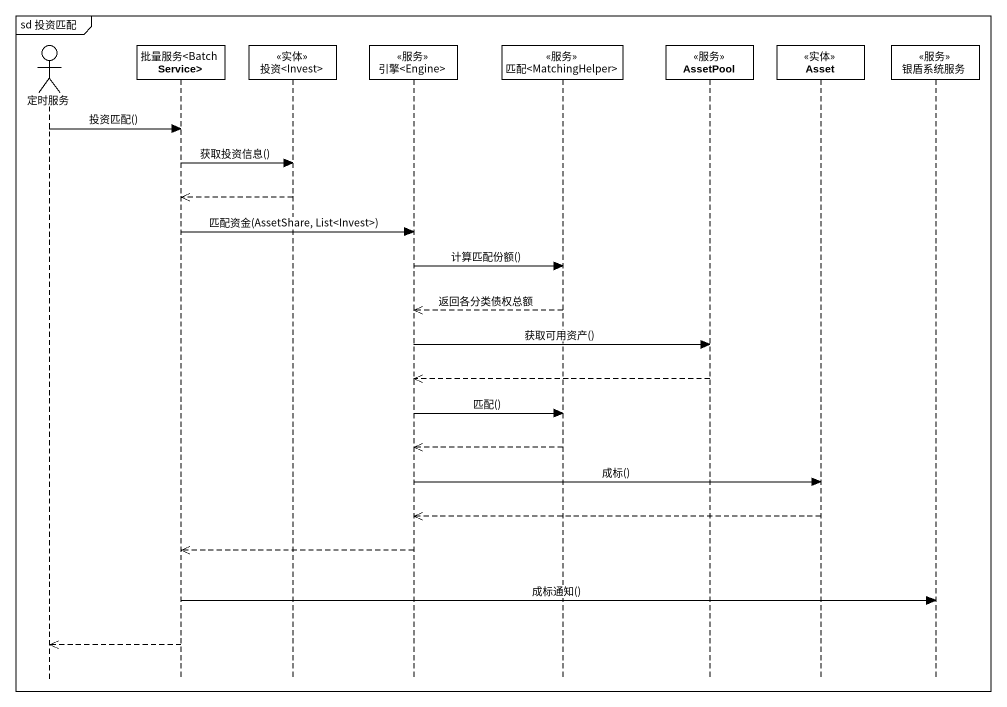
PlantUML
@startuml
mainframe sd 投资匹配
hide footbox
actor 定时服务
participant "批量服务<BatchService>" as 批量服务_BatchService
participant "投资<Invest>" as 投资_Invest <<实体>>
participant "引擎<Engine>" as 引擎_Engine <<服务>>
participant "匹配<MatchingHelper>" as 匹配_MatchingHelper <<服务>>
participant AssetPool <<服务>>
participant Asset <<实体>>
participant 银盾系统服务 <<服务>>

定时服务 -> 批量服务_BatchService : 投资匹配()
批量服务_BatchService -> 投资_Invest : 获取投资信息()
投资_Invest -->> 批量服务_BatchService
批量服务_BatchService -> 引擎_Engine : 匹配资金(AssetShare, List<Invest>)
引擎_Engine -> 匹配_MatchingHelper : 计算匹配份额()
匹配_MatchingHelper -->> 引擎_Engine : 返回各分类债权总额
引擎_Engine -> AssetPool : 获取可用资产()
AssetPool -->> 引擎_Engine
引擎_Engine -> 匹配_MatchingHelper : 匹配()
匹配_MatchingHelper -->> 引擎_Engine
引擎_Engine -> Asset : 成标()
Asset -->> 引擎_Engine
引擎_Engine -->> 批量服务_BatchService
批量服务_BatchService -> 银盾系统服务 : 成标通知()
批量服务_BatchService -->> 定时服务
@enduml
